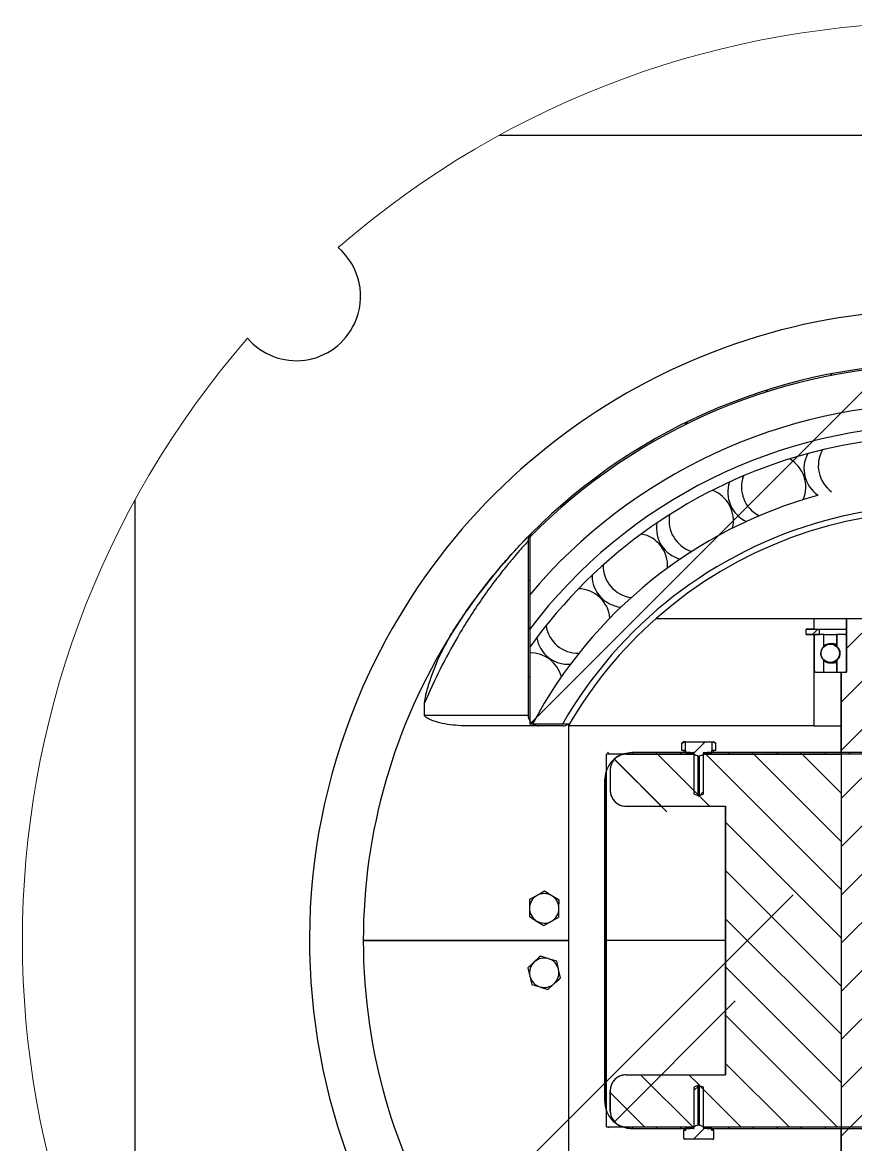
# Model space of a CAD drawing. Header units: millimetres. Extents: x 2 to 1187, y 2 to 839.
# Drawn here: x 545.9 to 623.5, y 471.4 to 575.9 of the extents above; entities that cross this region are included whole.
import ezdxf

# ---------------------------------------------------------------- set-up
doc = ezdxf.new("R2010")
doc.units = ezdxf.units.MM

# ---------------------------------------------------------------- blocks, each defined once
blk = doc.blocks.new('SW_HATCH_3')
at = {"color": 0, "linetype": 'Continuous', "lineweight": 18}
for p, q in [((13.58, 4.6), (13.77, 4.79)), ((7.55, 3.06), (7.78, 3.29)), ((0, 0), (0.33, 0.33)), ((-14.56, -14.56), (-14.41, -14.41)), ((15.1, -20.82), (17.91, -18.01)), ((-14.56, -19.05), (-14.41, -18.9)), ((11.92, -19.51), (12.42, -19.01)), ((14.6, -25.81), (18.87, -21.54)), ((-14.56, -23.54), (-14.41, -23.39)), ((14.6, -30.3), (18.87, -26.03)), ((-14.4, -27.87), (-14.39, -27.86)), ((0.9, -30.53), (1.92, -29.51)), ((-6.99, -30.66), (-7.18, -30.47)), ((-1.63, -36.02), (-6.52, -31.13)), ((-2.14, -35.51), (-6.5, -31.14)), ((-4.74, -30.66), (-4.9, -30.51)), ((-2.5, -30.66), (-2.65, -30.51)), ((1.26, -34.42), (-2.5, -30.66)), ((-0.25, -30.66), (-0.4, -30.51)), ((14.6, -43.27), (1.99, -30.66)), ((4.24, -30.66), (4.09, -30.51)), ((6.48, -30.66), (6.33, -30.51)), ((14.6, -38.78), (6.48, -30.66)), ((8.73, -30.66), (8.58, -30.51)), ((10.97, -30.66), (10.82, -30.51)), ((14.6, -34.29), (10.97, -30.66)), ((13.22, -30.66), (13.07, -30.51)), ((14.6, -34.79), (18.87, -30.52)), ((15.46, -30.66), (15.31, -30.51)), ((-7.26, -32.63), (-7.34, -32.56)), ((1.43, -34.49), (1.75, -34.17)), ((-7.26, -34.88), (-7.41, -34.73)), ((2.35, -35.51), (1.38, -34.54)), ((14.6, -39.28), (18.87, -35.01)), ((-7.26, -37.12), (-7.41, -36.97)), ((14.6, -47.76), (3.84, -37)), ((-7.26, -39.37), (-7.41, -39.22)), ((14.6, -43.77), (18.87, -39.5)), ((-7.26, -41.61), (-7.41, -41.46)), ((14.6, -52.25), (3.84, -41.49)), ((-14.28, -68.16), (10.13, -43.75)), ((-7.26, -43.86), (-7.41, -43.71)), ((14.6, -48.26), (18.87, -43.99)), ((-7.26, -46.1), (-7.41, -45.95)), ((14.6, -56.74), (3.84, -45.98)), ((14.6, -52.75), (18.87, -48.48)), ((-7.41, -50.07), (-7.26, -49.92)), ((14.6, -61.23), (3.84, -50.47)), ((-7.41, -52.31), (-7.26, -52.16)), ((14.6, -57.24), (18.87, -52.97)), ((-6.53, -64.91), (4.73, -53.64)), ((-7.41, -54.56), (-7.26, -54.41)), ((14.24, -65.36), (3.84, -54.96)), ((-7.41, -56.8), (-7.26, -56.65)), ((14.6, -61.73), (18.87, -57.46)), ((-7.41, -59.05), (-7.26, -58.9)), ((9.75, -65.36), (3.84, -59.45)), ((0.77, -65.36), (-4.08, -60.51)), ((-7.41, -61.29), (-7.26, -61.14)), ((0.91, -61.95), (1.33, -61.53)), ((-3.72, -65.36), (-6.91, -62.17)), ((14.6, -66.22), (18.87, -61.95)), ((-7.36, -63.49), (-7.26, -63.39)), ((-7.08, -65.45), (-6.99, -65.36)), ((-4.89, -65.51), (-4.74, -65.36)), ((-2.65, -65.51), (-2.5, -65.36)), ((-0.4, -65.51), (-0.25, -65.36)), ((0.84, -66.51), (1.84, -65.51)), ((4.09, -65.51), (4.24, -65.36)), ((6.33, -65.51), (6.48, -65.36)), ((8.58, -65.51), (8.73, -65.36)), ((10.82, -65.51), (10.97, -65.36)), ((13.07, -65.51), (13.22, -65.36)), ((15.31, -65.51), (15.46, -65.36))]:
    blk.add_line(p, q, dxfattribs=at)
at = {"color": 0, "linetype": 'Continuous', "lineweight": 18, "flags": 128}
for points in [[(-14.25, -27.72), (18.83, 5.36), (18.99, 5.52)], [(5.26, -65.36), (1.4, -61.5), (1.39, -61.49), (0.41, -60.51)]]:
    blk.add_lwpolyline(points, dxfattribs=at)

msp = doc.modelspace()

# ---------------------------------------------------------------- linework, layer by layer
at = {"color": 7, "linetype": 'Continuous', "lineweight": 25}
for p, q in [((590.3654, 565.4434), (672.4754, 565.4434)), ((556.4204, 449.3884), (556.4204, 531.4984)), ((593.1766, 527.9983), (593.1766, 510.5934)), ((593.0266, 527.6489), (593.0215, 527.644)), ((593.0215, 527.644), (593.0215, 511.4434)), ((593.0266, 527.6489), (593.0266, 511.4434)), ((604.9629, 520.4434), (619.6868, 520.4434)), ((619.6868, 520.4434), (622.6925, 520.4434)), ((619.6868, 519.4434), (619.6868, 520.4434)), ((622.6704, 520.4434), (622.6704, 518.8683)), ((622.6925, 520.4434), (622.6704, 520.4434)), ((622.6925, 520.4434), (622.6925, 515.4434)), ((622.6925, 520.4434), (626.4591, 520.4434)), ((618.9358, 518.9434), (618.9358, 519.4434)), ((618.9358, 519.4434), (620.1876, 519.4434)), ((619.6868, 519.4434), (618.9358, 519.4434)), ((620.1876, 518.9434), (620.1876, 519.4434)), ((620.1876, 519.4434), (622.6704, 519.4434)), ((618.9358, 518.9434), (620.1876, 518.9434)), ((619.6868, 518.9434), (618.9358, 518.9434)), ((619.6868, 510.4434), (619.6868, 518.9434)), ((619.6868, 518.7934), (619.6868, 515.5934)), ((620.5882, 518.9434), (619.837, 518.9434)), ((620.5882, 517.8474), (620.5882, 518.9434)), ((620.5882, 518.9434), (621.7904, 518.9434)), ((621.7704, 518.9434), (621.7704, 517.8694)), ((621.7904, 518.9434), (621.7704, 518.9434)), ((621.7904, 518.9434), (621.7904, 517.8474)), ((622.5421, 518.9434), (621.7904, 518.9434)), ((622.5421, 518.9434), (622.6704, 518.9434)), ((622.6925, 515.5934), (622.6925, 518.7934)), ((621.7704, 518.0519), (621.6983, 518.0258)), ((621.7819, 517.8474), (621.7772, 517.8553)), ((621.7904, 517.8474), (621.7819, 517.8474)), ((620.5882, 515.4434), (620.5882, 516.5395)), ((621.6983, 516.361), (621.7704, 516.3349)), ((621.7704, 516.5174), (621.7704, 515.4434)), ((621.7904, 516.5395), (621.7819, 516.5395)), ((621.7904, 516.5395), (621.7904, 515.4434)), ((619.837, 515.4434), (619.8204, 515.4434)), ((619.837, 515.4434), (620.5882, 515.4434)), ((620.5882, 515.4434), (621.7904, 515.4434)), ((621.7904, 515.4434), (621.7704, 515.4434)), ((621.7904, 515.4434), (622.5421, 515.4434)), ((622.1704, 515.4434), (622.1704, 507.9434)), ((622.1913, 515.4434), (622.1913, 465.4434)), ((622.1913, 515.4434), (622.6925, 515.4434)), ((622.6704, 515.5171), (622.6704, 515.4434)), ((583.3806, 511.4434), (583.3806, 512.5836)), ((583.3806, 511.4434), (593.0215, 511.4434)), ((593.0215, 511.4434), (593.0266, 511.4434)), ((594.0215, 510.4434), (586.7653, 510.4434)), ((596.786, 510.5934), (593.1766, 510.5934)), ((596.2591, 510.4434), (594.0267, 510.4434)), ((596.7794, 510.5934), (596.7794, 490.4413)), ((596.7804, 510.4452), (596.7794, 510.4434)), ((596.7794, 510.4434), (596.7804, 510.4434)), ((596.786, 510.4548), (596.7804, 510.4452)), ((596.7804, 510.4452), (596.7804, 510.4434)), ((596.7804, 510.4434), (596.786, 510.4434)), ((596.786, 510.4548), (596.786, 510.4434)), ((619.6868, 510.4434), (596.786, 510.4434)), ((619.6868, 510.4434), (622.1704, 510.4434)), ((607.3335, 508.8206), (607.6875, 508.9403)), ((607.5454, 508.9434), (607.3605, 508.8367)), ((607.6936, 508.9434), (607.5454, 508.9434)), ((607.6936, 508.9434), (607.6875, 508.9403)), ((607.6875, 508.1434), (607.6875, 508.9403)), ((607.6936, 508.9434), (610.1474, 508.9434)), ((610.1472, 508.9434), (610.2954, 508.9434)), ((610.1476, 508.9433), (610.1476, 508.1434)), ((610.4838, 508.8347), (610.2954, 508.9434)), ((608.1207, 507.9434), (602.6771, 507.9434)), ((607.3335, 508.1434), (607.3335, 508.8206)), ((607.6875, 508.1434), (607.3335, 508.1434)), ((607.5454, 508.1434), (607.5454, 507.9434)), ((607.6875, 508.1434), (607.6936, 508.1434)), ((607.6936, 508.1434), (607.6936, 507.9434)), ((607.6936, 507.9434), (608.4161, 507.9434)), ((608.1207, 507.9434), (608.1366, 507.9309)), ((608.1366, 507.9309), (608.1366, 507.7934)), ((608.1535, 507.9309), (608.1366, 507.9309)), ((608.1704, 507.8934), (608.1704, 507.7934)), ((608.4998, 507.8934), (608.1704, 507.8934)), ((608.4998, 504.0837), (608.4998, 507.8934)), ((609.341, 507.8934), (609.341, 504.0837)), ((609.6704, 507.8934), (609.341, 507.8934)), ((609.4247, 507.9434), (610.1472, 507.9434)), ((609.6704, 507.7934), (609.6704, 507.8934)), ((609.7042, 507.9309), (609.6873, 507.9309)), ((609.7042, 507.9309), (609.7201, 507.9434)), ((609.7042, 507.7934), (609.7042, 507.9309)), ((653.1207, 507.9434), (609.7201, 507.9434)), ((610.1472, 508.1434), (610.1476, 508.1434)), ((610.1472, 507.9434), (610.1472, 508.1434)), ((610.5073, 508.1434), (610.1476, 508.1434)), ((610.2954, 507.9434), (610.2954, 508.1434)), ((610.5073, 508.1434), (610.5073, 508.8206)), ((608.1366, 507.7934), (600.3266, 507.7934)), ((600.3266, 490.4434), (600.3266, 507.7934)), ((602.177, 507.7934), (608.4779, 507.7934)), ((608.8498, 507.6559), (608.8498, 503.9189)), ((608.991, 503.9189), (608.991, 507.6559)), ((609.3629, 507.7934), (622.1913, 507.7934)), ((653.1366, 507.7934), (609.7042, 507.7934)), ((622.1913, 507.7934), (622.1913, 473.0934)), ((600.6704, 506.2934), (600.6704, 504.4434)), ((600.6767, 506.2934), (600.6767, 504.4434)), ((600.1704, 505.4434), (600.1704, 490.4434)), ((600.1766, 505.4434), (600.1704, 505.4434)), ((600.1766, 490.4434), (600.1766, 505.4434)), ((600.6704, 504.4434), (600.6767, 504.4434)), ((608.8498, 503.9434), (608.991, 503.9434)), ((608.8498, 503.9189), (608.991, 503.9189)), ((602.177, 502.9434), (611.43, 502.9434)), ((611.4204, 502.9434), (611.4204, 477.9434)), ((611.43, 477.9434), (611.43, 502.9434)), ((595.916, 494.2146), (595.2345, 494.6217)), ((593.1663, 494.2554), (593.1545, 493.4616)), ((595.8925, 492.6271), (595.9042, 493.4209)), ((593.1428, 492.6679), (593.8243, 492.2608)), ((596.7794, 490.4414), (577.6704, 490.4414)), ((577.6704, 490.4413), (596.7794, 490.4413)), ((596.7794, 490.4414), (596.7794, 470.2934)), ((600.1704, 490.4434), (600.1704, 475.4434)), ((600.1704, 490.4434), (600.1766, 490.4434)), ((600.3266, 490.4434), (600.1766, 490.4434)), ((600.1766, 475.4434), (600.1766, 490.4434)), ((611.4204, 490.4434), (600.3266, 490.4434)), ((600.3266, 473.0934), (600.3266, 490.4434)), ((595.6961, 488.5183), (594.9381, 488.7543)), ((593.0134, 487.9133), (593.1881, 487.1389)), ((596.0454, 486.9695), (595.8707, 487.7439)), ((593.3627, 486.3645), (594.1207, 486.1286)), ((602.177, 477.9434), (611.43, 477.9434)), ((608.4998, 472.9934), (608.4998, 476.8032)), ((608.8498, 476.9679), (608.8498, 473.2309)), ((608.991, 476.9679), (608.8498, 476.9679)), ((608.991, 476.9434), (608.8498, 476.9434)), ((608.991, 473.2309), (608.991, 476.9679)), ((609.341, 476.8032), (609.341, 472.9934)), ((600.6704, 476.4434), (600.6704, 474.5934)), ((600.6767, 476.4434), (600.6704, 476.4434)), ((600.6767, 474.5934), (600.6767, 476.4434)), ((600.1704, 475.4434), (600.1766, 475.4434)), ((600.3266, 473.0934), (608.1366, 473.0934)), ((602.177, 473.0934), (608.4779, 473.0934)), ((602.6771, 472.9434), (608.1207, 472.9434)), ((607.6936, 472.7434), (607.536, 472.7434)), ((607.536, 472.0255), (607.536, 472.7434)), ((607.5454, 472.9434), (607.5454, 472.7434)), ((607.6936, 472.9434), (607.6936, 472.7434)), ((608.4161, 472.9434), (607.6936, 472.9434)), ((608.1366, 472.9559), (608.1207, 472.9434)), ((608.1366, 473.0934), (608.1366, 472.9559)), ((608.1366, 472.9559), (608.1535, 472.9559)), ((608.1704, 473.0934), (608.1704, 472.9934)), ((608.1704, 472.9934), (608.4998, 472.9934)), ((609.3629, 473.0934), (622.1913, 473.0934)), ((610.1472, 472.9434), (609.4247, 472.9434)), ((609.6704, 472.9934), (609.6704, 473.0934)), ((609.6873, 472.9559), (609.7042, 472.9559)), ((609.7042, 473.0934), (653.1366, 473.0934)), ((609.7042, 472.9559), (609.7042, 473.0934)), ((609.7201, 472.9434), (609.7042, 472.9559)), ((609.7201, 472.9434), (653.1207, 472.9434)), ((610.1472, 472.7434), (610.1472, 472.9434)), ((610.2863, 472.7434), (610.1472, 472.7434)), ((610.2863, 472.7434), (610.2863, 472.0159)), ((610.2863, 472.7434), (610.2953, 472.7434)), ((610.2953, 472.7434), (610.307, 472.7434)), ((610.2954, 472.7434), (610.2954, 472.9434)), ((610.307, 472.7434), (610.307, 472.0662)), ((622.1704, 472.9434), (622.1704, 465.4434)), ((607.536, 472.0255), (607.6936, 471.9434)), ((607.536, 472.0255), (607.5456, 471.9434)), ((607.6936, 471.9434), (607.5456, 471.9434)), ((610.1472, 471.9434), (607.6936, 471.9434)), ((610.1472, 471.9434), (610.2863, 472.0159)), ((610.1472, 471.9434), (610.2953, 471.9434)), ((610.307, 472.0662), (610.2953, 471.9434))]:
    msp.add_line(p, q, dxfattribs=at)
at = {"color": 7, "linetype": 'Continuous', "lineweight": 25, "flags": 128}
for points in [[(593.8596, 494.6421), (593.7, 494.5531), (593.1663, 494.2554)], [(594.5529, 495.0288), (594.4136, 494.9511), (593.8596, 494.6421)], [(595.2345, 494.6217), (595.1861, 494.6506), (594.5529, 495.0288)], [(593.1545, 493.4616), (593.1537, 493.4053), (593.1428, 492.6679)], [(595.9042, 493.4209), (595.9051, 493.4773), (595.916, 494.2146)], [(593.8243, 492.2608), (593.8727, 492.2319), (594.5059, 491.8537)], [(594.5059, 491.8537), (595.0395, 492.1514), (595.1992, 492.2404)], [(595.1992, 492.2404), (595.7531, 492.5494), (595.8925, 492.6271)], [(593.5968, 488.4518), (593.4624, 488.3278), (593.0134, 487.9133)], [(594.1801, 488.9902), (594.0629, 488.882), (593.5968, 488.4518)], [(594.9381, 488.7543), (594.8842, 488.771), (594.1801, 488.9902)], [(595.8707, 487.7439), (595.8583, 487.7989), (595.6961, 488.5183)], [(593.1881, 487.1389), (593.2005, 487.0839), (593.3627, 486.3645)], [(594.1207, 486.1286), (594.1745, 486.1118), (594.8787, 485.8926)], [(594.8787, 485.8926), (595.3277, 486.307), (595.462, 486.4311)], [(595.462, 486.4311), (595.9281, 486.8613), (596.0454, 486.9695)], [(609.341, 472.9934), (609.5593, 472.9934), (609.6644, 472.9934), (609.6704, 472.9934)]]:
    msp.add_lwpolyline(points, dxfattribs=at)
at = {"color": 7, "linetype": 'Continuous', "lineweight": 25}
msp.add_circle((621.1762, 517.1934), 0.857, dxfattribs=at)
at = {"color": 7, "linetype": 'Continuous', "lineweight": 18}
for start, end in [(48.998258, 131.002054), (138.998251, 221.002054)]:
    msp.add_arc((631.4204, 490.4434), 85.5015, start, end, dxfattribs=at)
at = {"color": 7, "linetype": 'Continuous', "lineweight": 25}
for centre, radius, start, end in [((571.4826, 550.4378), 5.9414, 334.629227, 49.717141), ((631.4204, 490.4434), 58.75, 14.792502, 154.834962), ((571.4369, 550.4198), 5.9751, 220.498046, 334.973091), ((631.4204, 490.4434), 53.6, 44.479234, 135.520766), ((631.4204, 490.4434), 53.75, 44.855671, 135.144329), ((631.4204, 490.4434), 50, 40.10398, 139.89602), ((631.4204, 490.4434), 48, 37.179474, 142.820526), ((631.4204, 490.4434), 47, 35.541122, 105.440965), ((623.0622, 534.6604), 3, 150.302197, 233.954351), ((631.4204, 490.4434), 47, 105.440986, 144.458879), ((615.8983, 532.6816), 3, 336.92801, 60.579471), ((621.7269, 534.3869), 3, 152.037278, 235.689921), ((614.6262, 532.1921), 3, 161.511074, 245.163666), ((615.8983, 532.6816), 3, 159.775553, 243.428458), ((609.1579, 529.5507), 3, 346.401112, 70.053837), ((631.4204, 490.4434), 43, 105.440967, 152.011456), ((631.4204, 490.4434), 40.55, 29.796282, 105.440957), ((631.4204, 490.4434), 40, 48.590377, 131.409623), ((609.1579, 529.5507), 3, 169.249379, 252.901486), ((631.4204, 490.4434), 40.55, 105.440988, 150.203723), ((607.9836, 528.8585), 3, 170.98481, 254.637304), ((631.4209, 490.443), 53.7506, 135.144413, 147.837554), ((594.0216, 527.644), 1, 135.153687, 180.000336), ((603.0246, 525.353), 3, 355.875575, 79.526893), ((603.0246, 525.353), 3, 178.723116, 262.375326), ((601.9804, 524.477), 3, 180.458553, 264.1108), ((597.666, 520.2031), 3, 5.348699, 89.000736), ((631.4204, 490.4434), 40, 131.409607, 149.981143), ((597.666, 520.2031), 3, 188.196536, 271.849289), ((631.4205, 490.4434), 53.7501, 147.837637, 180.002238), ((596.7802, 519.1671), 3, 189.932264, 273.584493), ((619.8204, 518.7934), 0.15, 89.999241, 152.935604), ((621.1763, 517.1934), 0.9, 47.717002, 130.799166), ((621.3561, 517.1934), 0.9, 62.587046, 95.733976), ((593.2281, 514.2414), 3, 14.822159, 90.984006), ((621.1763, 517.1934), 0.9, 229.201394, 312.120035), ((621.356, 517.1935), 0.9, 264.267757, 297.411221), ((631.4204, 490.4434), 58.75, 154.834984, 242.089922), ((619.8204, 515.5934), 0.15, 207.064396, 270.000759), ((608.1204, 507.8934), 0.05, 359.975035, 90.016427), ((609.7204, 507.8934), 0.05, 90.012725, 179.995813), ((602.1704, 504.4434), 1.5, 180.000425, 269.999291), ((594.5294, 493.4413), 1.375, 119.150391, 179.150725), ((594.5294, 493.4413), 1.375, 59.150297, 119.150777), ((594.5294, 493.4413), 1.375, 359.150133, 59.151403), ((594.5294, 493.4413), 1.375, 179.150526, 239.150001), ((594.5294, 493.4413), 1.375, 299.150244, 359.150793), ((594.5294, 493.4413), 1.375, 239.150634, 299.150458), ((631.4203, 490.4434), 53.7499, 180.002081, 213.532839), ((594.5294, 487.4414), 1.375, 132.709091, 192.70805), ((594.5294, 487.4414), 1.375, 72.70909, 132.708288), ((594.5294, 487.4414), 1.375, 12.709371, 72.708601), ((594.5294, 487.4414), 1.375, 192.709334, 252.708691), ((594.5294, 487.4414), 1.375, 312.709126, 12.707993), ((594.5294, 487.4414), 1.375, 252.708948, 312.708429), ((602.1704, 476.4434), 1.5, 90.000588, 179.99959), ((608.1204, 472.9934), 0.05, 269.984484, 0.022987), ((609.7204, 472.9934), 0.05, 180.006032, 269.986364)]:
    msp.add_arc(centre, radius, start, end, dxfattribs=at)
for points, knots in [([(585.9187, 519.0556), (585.9649, 519.1288), (586.4083, 519.8317), (587.2704, 521.1224), (588.528, 522.8556), (589.7191, 524.3731), (590.7985, 525.6514), (591.6756, 526.6358), (592.3752, 527.3863), (592.8559, 527.8857), (593.1504, 528.1863), (593.2779, 528.3145), (593.3125, 528.3493)], [0, 0, 0, 0, 0.02181825, 0.20951113, 0.39116297, 0.5615516, 0.69575507, 0.81289137, 0.89390536, 0.95441183, 0.98762445, 1, 1, 1, 1]), ([(593.3178, 528.3545), (593.2465, 528.2671), (593.1038, 528.0921), (593.0329, 527.8327), (593.0278, 527.6849), (593.0266, 527.6489)], [0, 0, 0, 0, 0.43071228, 0.86143038, 1, 1, 1, 1]), ([(593.0215, 527.644), (592.9901, 527.6097), (592.875, 527.4839), (592.6086, 527.1884), (592.1746, 526.6982), (591.5417, 525.9602), (590.75, 524.9941), (589.7727, 523.736), (588.6961, 522.2441), (587.5604, 520.5431), (586.2346, 518.3776), (584.7913, 515.7363), (583.8529, 513.639), (583.3806, 512.5836)], [0, 0, 0, 0, 0.00776333, 0.02848833, 0.0664326, 0.11708319, 0.19081308, 0.27498979, 0.38305598, 0.49795452, 0.61643993, 0.8069794, 1, 1, 1, 1]), ([(583.3806, 512.5836), (583.4114, 512.8194), (583.4736, 513.2965), (583.8677, 514.6401), (584.5663, 516.6196), (585.4655, 518.2393), (585.9187, 519.0556)], [0, 0, 0, 0, 0.10191257, 0.20618054, 0.59990335, 1, 1, 1, 1]), ([(619.837, 518.9434), (619.8338, 518.9433), (619.8138, 518.9429), (619.7771, 518.934), (619.7338, 518.9064), (619.7023, 518.8658), (619.6884, 518.8258), (619.6872, 518.8012), (619.6868, 518.7934)], [0, 0, 0, 0, 0.040955109, 0.256053615, 0.47113544, 0.685973846, 0.900531571, 1, 1, 1, 1]), ([(622.6925, 518.7934), (622.6913, 518.8077), (622.6887, 518.8388), (622.6664, 518.8826), (622.6301, 518.9184), (622.5865, 518.9398), (622.5558, 518.9423), (622.5421, 518.9434)], [0, 0, 0, 0, 0.1819872, 0.39593001, 0.610083776, 0.824756367, 1, 1, 1, 1]), ([(620.5882, 516.5395), (620.5213, 516.614), (620.3874, 516.7632), (620.2946, 517.0555), (620.2989, 517.3567), (620.3973, 517.6379), (620.5264, 517.7796), (620.5882, 517.8474)], [0, 0, 0, 0, 0.203389413, 0.406887796, 0.610204792, 0.813428023, 1, 1, 1, 1]), ([(621.7819, 516.5395), (621.8487, 516.6141), (621.9823, 516.7634), (622.0748, 517.056), (622.0704, 517.3574), (621.9721, 517.6383), (621.8433, 517.7799), (621.7819, 517.8474)], [0, 0, 0, 0, 0.2034643, 0.4070734, 0.61069872, 0.81430079, 1, 1, 1, 1]), ([(621.7904, 517.8474), (621.8573, 517.7728), (621.9912, 517.6237), (622.0841, 517.3314), (622.0799, 517.0303), (621.9815, 516.749), (621.8523, 516.6073), (621.7904, 516.5395)], [0, 0, 0, 0, 0.20338318, 0.40688115, 0.61010778, 0.81318462, 1, 1, 1, 1]), ([(621.777, 516.529), (621.7775, 516.5278), (621.78, 516.5216), (621.781, 516.5315), (621.7819, 516.5395)], [0, 0, 0, 0, 0.18981559, 1, 1, 1, 1]), ([(619.6868, 515.5934), (619.688, 515.5791), (619.6907, 515.548), (619.7129, 515.5041), (619.7492, 515.4683), (619.7928, 515.447), (619.8234, 515.4445), (619.837, 515.4434)], [0, 0, 0, 0, 0.18228861, 0.39652397, 0.61090149, 0.82556464, 1, 1, 1, 1]), ([(622.5421, 515.4434), (622.5453, 515.4435), (622.5653, 515.4439), (622.602, 515.4527), (622.6454, 515.4804), (622.6769, 515.521), (622.6909, 515.561), (622.6921, 515.5856), (622.6925, 515.5934)], [0, 0, 0, 0, 0.04042448, 0.25581434, 0.47119762, 0.6862021, 0.90070047, 1, 1, 1, 1]), ([(586.7653, 510.4434), (586.0909, 510.501), (585.2422, 510.5734), (584.3162, 510.8561), (583.9649, 510.9862), (583.7162, 511.101), (583.5488, 511.2004), (583.4439, 511.2935), (583.3951, 511.3655), (583.3813, 511.4155), (583.3807, 511.4394), (583.3806, 511.4434)], [0, 0, 0, 0, 0.55606077, 0.69973893, 0.79805798, 0.86528089, 0.92576155, 0.95809489, 0.98033159, 0.99665653, 1, 1, 1, 1]), ([(593.0266, 511.4434), (593.0266, 511.4409), (593.0266, 511.3265), (593.0676, 511.0987), (593.2355, 510.8006), (593.4927, 510.5763), (593.772, 510.4596), (593.9554, 510.4479), (594.0267, 510.4434)], [0, 0, 0, 0, 0.00481589, 0.2194651, 0.43411254, 0.64877967, 0.86346995, 1, 1, 1, 1]), ([(596.2591, 510.4434), (596.3435, 510.4488), (596.5294, 510.4608), (596.6953, 510.5466), (596.786, 510.5934)], [0, 0, 0, 0, 0.45365347, 1, 1, 1, 1]), ([(610.1476, 508.9432), (610.1714, 508.9416), (610.2992, 508.9328), (610.414, 508.8709), (610.5073, 508.8206)], [0, 0, 0, 0, 0.18699837, 1, 1, 1, 1]), ([(602.6771, 507.9434), (602.4293, 507.9218), (601.9006, 507.8757), (601.1658, 507.492), (600.6453, 506.9553), (600.296, 506.3039), (600.1824, 505.8074), (600.1773, 505.4856), (600.1766, 505.4434)], [0, 0, 0, 0, 0.18940738, 0.40409601, 0.6187503, 0.75311118, 0.96766815, 1, 1, 1, 1]), ([(608.4998, 507.8934), (608.4995, 507.8967), (608.4987, 507.9041), (608.4914, 507.9159), (608.4759, 507.9293), (608.4497, 507.9408), (608.4278, 507.9425), (608.4161, 507.9434)], [0, 0, 0, 0, 0.09330138, 0.20838589, 0.38110651, 0.66856563, 1, 1, 1, 1]), ([(609.4247, 507.9434), (609.4136, 507.9426), (609.3926, 507.941), (609.3674, 507.9305), (609.3515, 507.9182), (609.3436, 507.907), (609.3411, 507.8986), (609.341, 507.8943), (609.341, 507.8934)], [0, 0, 0, 0, 0.31492902, 0.59295831, 0.75828011, 0.87941038, 0.97445411, 1, 1, 1, 1]), ([(602.177, 507.7934), (602.15, 507.7929), (601.9552, 507.7896), (601.5937, 507.7061), (601.2122, 507.4674), (600.9157, 507.1388), (600.7163, 506.7557), (600.6893, 506.4403), (600.6767, 506.2934)], [0, 0, 0, 0, 0.03446752, 0.2491482, 0.4638256, 0.59822572, 0.8127899, 1, 1, 1, 1]), ([(608.4779, 507.7934), (608.5718, 507.7434), (608.6906, 507.6802), (608.8221, 507.6601), (608.8498, 507.6559)], [0, 0, 0, 0, 0.79007125, 1, 1, 1, 1]), ([(608.991, 507.6559), (609.0632, 507.6712), (609.194, 507.699), (609.3106, 507.7642), (609.3629, 507.7934)], [0, 0, 0, 0, 0.55130986, 1, 1, 1, 1]), ([(600.6767, 504.4434), (600.6799, 504.3694), (600.6878, 504.1903), (600.7784, 503.8522), (601.0031, 503.4629), (601.3939, 503.1319), (601.8087, 502.9654), (602.0769, 502.9494), (602.177, 502.9434)], [0, 0, 0, 0, 0.09449449, 0.22867324, 0.44317975, 0.65768206, 0.8722229, 1, 1, 1, 1]), ([(609.341, 504.0837), (609.2484, 504.0373), (609.0889, 503.9575), (608.8143, 503.9472), (608.629, 504.0139), (608.5243, 504.0704), (608.4998, 504.0837)], [0, 0, 0, 0, 0.34650134, 0.596936264, 0.905655302, 1, 1, 1, 1]), ([(602.177, 477.9434), (602.0875, 477.9386), (601.83, 477.9248), (601.4817, 477.7933), (601.1209, 477.5361), (600.841, 477.1848), (600.6938, 476.7802), (600.681, 476.5278), (600.6767, 476.4434)], [0, 0, 0, 0, 0.11423306, 0.3288333, 0.46320331, 0.67770365, 0.89220481, 1, 1, 1, 1]), ([(608.4998, 476.8032), (608.5924, 476.8495), (608.7519, 476.9293), (609.0265, 476.9396), (609.2118, 476.8729), (609.3165, 476.8164), (609.341, 476.8032)], [0, 0, 0, 0, 0.34650153, 0.59695289, 0.90565541, 1, 1, 1, 1]), ([(600.1766, 475.4434), (600.1843, 475.2955), (600.2012, 474.9723), (600.3764, 474.3898), (600.7695, 473.7525), (601.4369, 473.2199), (602.1124, 472.9725), (602.5348, 472.9507), (602.6771, 472.9434)], [0, 0, 0, 0, 0.11323399, 0.24741044, 0.46191521, 0.67642149, 0.89095569, 1, 1, 1, 1]), ([(600.6767, 474.5934), (600.6796, 474.5234), (600.6869, 474.3483), (600.7737, 474.0134), (600.9953, 473.6223), (601.3834, 473.2883), (601.8006, 473.1168), (602.0729, 473.0999), (602.177, 473.0934)], [0, 0, 0, 0, 0.08940578, 0.22358743, 0.43809574, 0.65260081, 0.86714069, 1, 1, 1, 1]), ([(608.4161, 472.9434), (608.4244, 472.9439), (608.4441, 472.945), (608.4689, 472.9538), (608.4871, 472.9665), (608.4961, 472.9776), (608.4995, 472.9869), (608.4998, 472.9919), (608.4998, 472.9934)], [0, 0, 0, 0, 0.236853888, 0.557630033, 0.727006483, 0.859619366, 0.95671172, 1, 1, 1, 1]), ([(608.8498, 473.2309), (608.7776, 473.2156), (608.6468, 473.1878), (608.5302, 473.1226), (608.4779, 473.0934)], [0, 0, 0, 0, 0.55131039, 1, 1, 1, 1]), ([(609.3629, 473.0934), (609.269, 473.1434), (609.1502, 473.2066), (609.0187, 473.2267), (608.991, 473.2309)], [0, 0, 0, 0, 0.79007153, 1, 1, 1, 1]), ([(609.341, 472.9934), (609.3413, 472.9901), (609.3421, 472.9827), (609.3494, 472.9709), (609.3649, 472.9575), (609.3911, 472.946), (609.413, 472.9443), (609.4247, 472.9434)], [0, 0, 0, 0, 0.09329401, 0.20844929, 0.38108359, 0.66869215, 1, 1, 1, 1]), ([(610.2953, 471.9434), (610.295, 471.9436), (610.2758, 471.9588), (610.2811, 471.9875), (610.2863, 472.0159)], [0, 0, 0, 0, 0.01457704, 1, 1, 1, 1])]:
    msp.add_open_spline(points, degree=3, knots=knots, dxfattribs=at)

# ---------------------------------------------------------------- block references
at = {"color": 7, "linetype": 'Continuous', "lineweight": 18}
msp.add_blockref('SW_HATCH_3', (607.589, 538.4541), dxfattribs=at)

doc.saveas('drawing.dxf')
